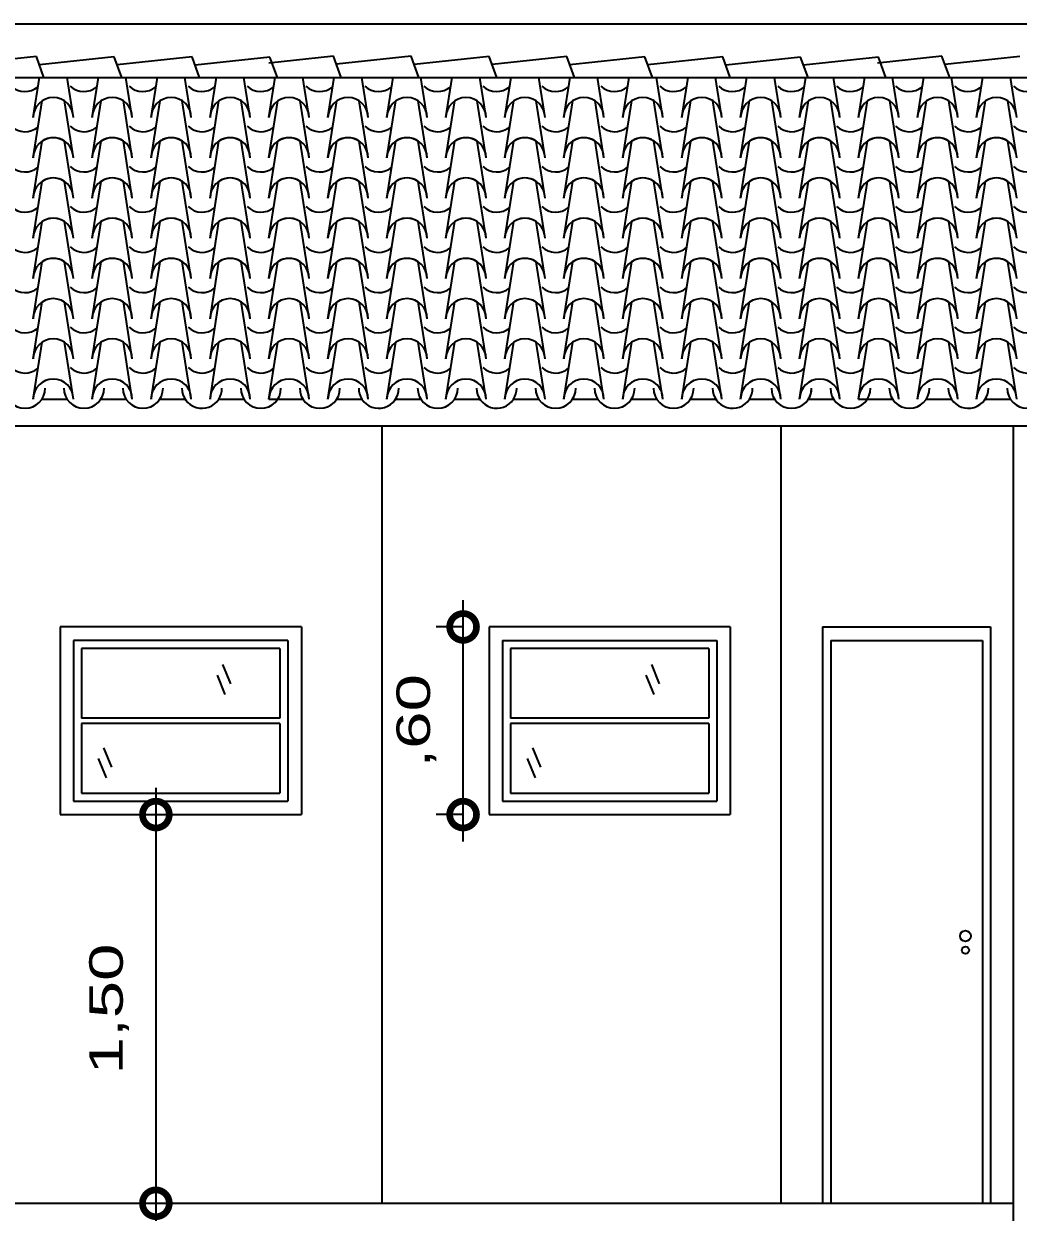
# Model space of a CAD drawing. Header units: millimetres. Extents: x 237 to 339, y 16 to 52.
# Drawn here: x 270.389 to 274.098, y 18.151 to 22.585 of the extents above; entities that cross this region are included whole.
import ezdxf

# ---------------------------------------------------------------- set-up
doc = ezdxf.new("R2010")
doc.units = ezdxf.units.MM
doc.header["$LTSCALE"] = 0.6
doc.header["$MEASUREMENT"] = 0
doc.layers.get('DEFPOINTS').update_dxf_attribs({"color": 253})
for name, color, linetype in [('01', 1, 'Continuous'), ('AR-ALV', 5, 'Continuous'), ('AR-ALV-BXA', 1, 'Continuous'), ('COBERTURA', 32, 'Continuous')]:
    doc.layers.add(name, color=color, linetype=linetype)
doc.styles.add('stylUS BT', font='stylu.ttf', dxfattribs={"width": 1.5})
doc.dimstyles.new('ARQ_100 1', dxfattribs={"dimtxt": 0.125, "dimasz": 0.2, "dimexe": 0.1, "dimexo": 0.1, "dimgap": 0.1, "dimtad": 1, "dimzin": 6, "dimtxsty": 'stylUS BT', "dimblk1": 'DOTSMALL', "dimblk2": 'DOTSMALL', "dimsah": 1, "dimcen": 0.09, "dimdle": 0.1, "dimclrd": 256, "dimclre": 256, "dimclrt": 2, "dimaunit": 1, "dimadec": 0, "dimazin": 0, "dimtfac": 1, "dimtmove": 2, "dimatfit": 3, "dimldrblk": 'OPEN30', "dimfxl": 1, "dimtolj": 1, "dimtzin": 0, "dimarcsym": 0})

# ---------------------------------------------------------------- blocks, each defined once
blk = doc.blocks.new('_DOTSMALL')
at = {"color": 0, "linetype": 'ByBlock', "const_width": 0.5}
blk.add_lwpolyline([(-0.0625, 0, 1), (0.0625, 0, 1)], format="xyb", close=True, dxfattribs=at)
blk = doc.blocks.new('*D61')
at = {"layer": '01', "lineweight": -2}
for p, q in [((270.8813, 19.7347), (270.8813, 18.0847)), ((270.6239, 19.6347), (270.9813, 19.6347)), ((270.6239, 18.1847), (270.9813, 18.1847))]:
    blk.add_line(p, q, dxfattribs=at)
at = {"layer": 'DEFPOINTS', "color": 0}
for p in [(270.5239, 19.6347), (270.5239, 18.1847), (270.8813, 18.1847)]:
    blk.add_point(p, dxfattribs=at)
at = {"layer": '01', "lineweight": -2, "xscale": 0.2, "yscale": 0.2, "zscale": 0.2}
for p, rotation in [((270.8813, 19.6347), 90), ((270.8813, 18.1847), 270)]:
    blk.add_blockref('_DOTSMALL', p, dxfattribs=dict(at, rotation=rotation))
at = {"layer": '01', "color": 2, "insert": (270.707, 18.9097), "char_height": 0.125, "attachment_point": 5, "rotation": 90, "style": 'stylUS BT'}
blk.add_mtext('\\A1;1,50', dxfattribs=at)
blk = doc.blocks.new('_Open30')
at = {"layer": 'AR-ALV', "color": 0, "lineweight": -2}
for p, q in [((-1, 0.268), (0, 0)), ((0, 0), (-1, -0.268)), ((0, 0), (-1, 0))]:
    blk.add_line(p, q, dxfattribs=at)
blk = doc.blocks.new('*D64')
at = {"layer": '01', "lineweight": -2}
for p, q in [((272.0272, 19.5347), (272.0272, 20.4347)), ((272.0239, 20.3347), (271.9272, 20.3347)), ((272.0239, 19.6347), (271.9272, 19.6347))]:
    blk.add_line(p, q, dxfattribs=at)
at = {"layer": 'DEFPOINTS', "color": 0}
for p in [(272.0272, 20.3347), (272.1239, 20.3347), (272.1239, 19.6347)]:
    blk.add_point(p, dxfattribs=at)
at = {"layer": '01', "lineweight": -2, "xscale": 0.2, "yscale": 0.2, "zscale": 0.2}
for p, rotation in [((272.0272, 20.3347), 90), ((272.0272, 19.6347), 270)]:
    blk.add_blockref('_DOTSMALL', p, dxfattribs=dict(at, rotation=rotation))
at = {"layer": '01', "color": 2, "insert": (271.853, 19.9847), "char_height": 0.125, "attachment_point": 5, "rotation": 90, "style": 'stylUS BT'}
blk.add_mtext('\\A1;,60', dxfattribs=at)

msp = doc.modelspace()

# ---------------------------------------------------------------- linework, layer by layer
at = {"layer": 'AR-ALV-BXA', "lineweight": -3}
for p, q in [((269.3239, 22.5847), (276.6739, 22.5847)), ((269.3239, 22.3845), (276.6739, 22.3845)), ((270.4561, 21.1845), (270.5502, 21.1845)), ((270.676, 21.1845), (270.7701, 21.1845)), ((270.8959, 21.1845), (270.99, 21.1845)), ((271.1158, 21.1845), (271.21, 21.1845)), ((271.3031, 21.1845), (271.4299, 21.1845)), ((271.5557, 21.1845), (271.6498, 21.1845)), ((271.7756, 21.1845), (271.8697, 21.1845)), ((271.9955, 21.1845), (272.0896, 21.1845)), ((272.2154, 21.1845), (272.3095, 21.1845)), ((272.4353, 21.1845), (272.5294, 21.1845)), ((272.6552, 21.1845), (272.7493, 21.1845)), ((272.8751, 21.1845), (272.9692, 21.1845)), ((273.095, 21.1845), (273.1892, 21.1845)), ((273.315, 21.1845), (273.4091, 21.1845)), ((273.5023, 21.1845), (273.629, 21.1845)), ((273.7548, 21.1845), (273.8489, 21.1845)), ((273.9747, 21.1845), (274.0688, 21.1845)), ((269.3239, 21.0845), (276.6739, 21.0845)), ((271.7239, 21.0845), (271.7239, 18.1847)), ((273.2118, 21.0845), (273.2118, 18.1847)), ((274.0787, 21.0845), (274.0787, 18.0847)), ((271.4239, 20.3347), (270.5239, 20.3347)), ((270.5239, 20.3347), (270.5239, 19.6347)), ((271.4239, 20.3347), (271.4239, 19.6347)), ((273.0239, 20.3347), (272.1239, 20.3347)), ((272.1239, 20.3347), (272.1239, 19.6347)), ((273.0239, 20.3347), (273.0239, 19.6347)), ((273.3683, 20.3347), (273.3683, 18.1847)), ((273.3683, 20.3347), (273.994, 20.3347)), ((273.994, 20.3347), (273.994, 18.1847)), ((270.5739, 20.2847), (270.5739, 19.6847)), ((271.3739, 20.2847), (270.5739, 20.2847)), ((271.3739, 20.2847), (271.3739, 19.6847)), ((272.1739, 20.2847), (272.9739, 20.2847)), ((272.1739, 20.2847), (272.1739, 19.6847)), ((272.9739, 20.2847), (272.9739, 19.6847)), ((273.3983, 20.2847), (273.3983, 18.1847)), ((273.3983, 20.2847), (273.964, 20.2847)), ((273.964, 20.2847), (273.964, 18.1847)), ((271.3439, 20.2547), (270.6039, 20.2547)), ((270.6039, 20.2547), (270.6039, 19.9947)), ((271.3439, 20.2547), (271.3439, 19.9947)), ((272.9439, 20.2547), (272.2039, 20.2547)), ((272.2039, 20.2547), (272.2039, 19.9947)), ((272.9439, 20.2547), (272.9439, 19.9947)), ((271.1294, 20.1949), (271.1591, 20.1229)), ((272.7294, 20.1949), (272.7591, 20.1229)), ((271.1093, 20.1547), (271.139, 20.0827)), ((272.7093, 20.1547), (272.739, 20.0827)), ((271.3439, 19.9947), (270.6039, 19.9947)), ((272.9439, 19.9947), (272.2039, 19.9947)), ((271.3439, 19.9747), (270.6039, 19.9747)), ((270.6039, 19.9747), (270.6039, 19.7147)), ((271.3439, 19.9747), (271.3439, 19.7147)), ((272.9439, 19.9747), (272.2039, 19.9747)), ((272.2039, 19.9747), (272.2039, 19.7147)), ((272.9439, 19.9747), (272.9439, 19.7147)), ((270.6862, 19.8836), (270.7159, 19.8116)), ((272.2862, 19.8836), (272.3159, 19.8116)), ((270.6661, 19.8435), (270.6958, 19.7715)), ((272.2661, 19.8435), (272.2958, 19.7715)), ((270.5739, 19.6847), (271.3739, 19.6847)), ((270.6039, 19.7147), (271.3439, 19.7147)), ((272.1739, 19.6847), (272.9739, 19.6847)), ((272.2039, 19.7147), (272.9439, 19.7147)), ((270.5239, 19.6347), (271.4239, 19.6347)), ((272.1239, 19.6347), (273.0239, 19.6347)), ((269.3239, 18.1847), (274.0787, 18.1847))]:
    msp.add_line(p, q, dxfattribs=at)
for centre, radius in [((273.9008, 19.1818), 0.02), ((273.9008, 19.129), 0.0134)]:
    msp.add_circle(centre, radius, dxfattribs=at)
at = {"layer": 'COBERTURA', "lineweight": -3}
for p, q in [((270.4355, 22.4622), (270.1561, 22.4325)), ((270.4639, 22.3845), (270.4355, 22.4622)), ((270.7259, 22.4616), (270.4466, 22.4319)), ((270.7542, 22.3845), (270.7259, 22.4616)), ((271.0164, 22.4611), (270.737, 22.4314)), ((271.0444, 22.3845), (271.0164, 22.4611)), ((271.3068, 22.4605), (271.0274, 22.4308)), ((271.5434, 22.4638), (271.3031, 22.4383)), ((271.3346, 22.3845), (271.3068, 22.4605)), ((271.5725, 22.3845), (271.5434, 22.4638)), ((271.8338, 22.4633), (271.5545, 22.4336)), ((271.8627, 22.3845), (271.8338, 22.4633)), ((272.1243, 22.4627), (271.8449, 22.433)), ((272.1529, 22.3845), (272.1243, 22.4627)), ((272.4147, 22.4622), (272.1353, 22.4325)), ((272.4431, 22.3845), (272.4147, 22.4622)), ((272.7051, 22.4616), (272.4258, 22.4319)), ((272.7334, 22.3845), (272.7051, 22.4616)), ((272.9956, 22.4611), (272.7162, 22.4314)), ((273.0236, 22.3845), (272.9956, 22.4611)), ((273.286, 22.4605), (273.0066, 22.4308)), ((273.3138, 22.3845), (273.286, 22.4605)), ((273.5764, 22.46), (273.2971, 22.4303)), ((273.813, 22.4633), (273.5728, 22.4377)), ((273.6043, 22.3839), (273.5764, 22.46)), ((273.8421, 22.3839), (273.813, 22.4633)), ((274.1035, 22.4627), (273.8241, 22.433)), ((270.4595, 22.3966), (270.4595, 22.3966)), ((270.75, 22.396), (270.75, 22.396)), ((271.0404, 22.3955), (271.0404, 22.3955)), ((271.3308, 22.3949), (271.3308, 22.3949)), ((271.5674, 22.3982), (271.5674, 22.3982)), ((271.8579, 22.3977), (271.8579, 22.3977)), ((272.1483, 22.3971), (272.1483, 22.3971)), ((272.4387, 22.3966), (272.4387, 22.3966)), ((272.7292, 22.396), (272.7292, 22.396)), ((273.0196, 22.3955), (273.0196, 22.3955)), ((273.31, 22.3949), (273.31, 22.3949)), ((273.6005, 22.3944), (273.6005, 22.3944)), ((273.8371, 22.3977), (273.8371, 22.3977)), ((270.4235, 22.2345), (270.4471, 22.3845)), ((270.5735, 22.2345), (270.5499, 22.3845)), ((270.6434, 22.2345), (270.667, 22.3845)), ((270.7934, 22.2345), (270.7698, 22.3845)), ((270.8633, 22.2345), (270.8869, 22.3845)), ((271.0133, 22.2345), (270.9897, 22.3845)), ((271.0832, 22.2345), (271.1068, 22.3845)), ((271.2332, 22.2345), (271.2096, 22.3845)), ((271.3031, 22.2345), (271.3268, 22.3845)), ((271.3031, 22.2345), (271.3268, 22.3845)), ((271.4531, 22.2345), (271.4295, 22.3845)), ((271.5231, 22.2345), (271.5467, 22.3845)), ((271.6731, 22.2345), (271.6494, 22.3845)), ((271.743, 22.2345), (271.7666, 22.3845)), ((271.893, 22.2345), (271.8694, 22.3845)), ((271.9629, 22.2345), (271.9865, 22.3845)), ((272.1129, 22.2345), (272.0893, 22.3845)), ((272.1828, 22.2345), (272.2064, 22.3845)), ((272.3328, 22.2345), (272.3092, 22.3845)), ((272.4027, 22.2345), (272.4263, 22.3845)), ((272.5527, 22.2345), (272.5291, 22.3845)), ((272.6226, 22.2345), (272.6462, 22.3845)), ((272.7726, 22.2345), (272.749, 22.3845)), ((272.8425, 22.2345), (272.8661, 22.3845)), ((272.9925, 22.2345), (272.9689, 22.3845)), ((273.0624, 22.2345), (273.086, 22.3845)), ((273.2124, 22.2345), (273.1888, 22.3845)), ((273.2823, 22.2345), (273.306, 22.3845)), ((273.2823, 22.2345), (273.306, 22.3845)), ((273.4323, 22.2345), (273.4087, 22.3845)), ((273.5023, 22.2345), (273.5259, 22.3845)), ((273.5023, 22.2345), (273.5259, 22.3845)), ((273.6523, 22.2345), (273.6286, 22.3845)), ((273.7222, 22.2345), (273.7458, 22.3845)), ((273.8722, 22.2345), (273.8486, 22.3845)), ((273.9421, 22.2345), (273.9657, 22.3845)), ((274.0921, 22.2345), (274.0685, 22.3845)), ((270.4235, 22.0845), (270.4569, 22.2969)), ((270.5735, 22.0845), (270.5401, 22.2969)), ((270.6434, 22.0845), (270.6768, 22.2969)), ((270.7934, 22.0845), (270.76, 22.2969)), ((270.8633, 22.0845), (270.8968, 22.2969)), ((271.0133, 22.0845), (270.9799, 22.2969)), ((271.0832, 22.0845), (271.1167, 22.2969)), ((271.2332, 22.0845), (271.1998, 22.2969)), ((271.3031, 22.0845), (271.3366, 22.2969)), ((271.3031, 22.0845), (271.3366, 22.2969)), ((271.4531, 22.0845), (271.4197, 22.2969)), ((271.5231, 22.0845), (271.5565, 22.2969)), ((271.6731, 22.0845), (271.6396, 22.2969)), ((271.743, 22.0845), (271.7764, 22.2969)), ((271.893, 22.0845), (271.8595, 22.2969)), ((271.9629, 22.0845), (271.9963, 22.2969)), ((272.1129, 22.0845), (272.0794, 22.2969)), ((272.1828, 22.0845), (272.2162, 22.2969)), ((272.3328, 22.0845), (272.2994, 22.2969)), ((272.4027, 22.0845), (272.4361, 22.2969)), ((272.5527, 22.0845), (272.5193, 22.2969)), ((272.6226, 22.0845), (272.656, 22.2969)), ((272.7726, 22.0845), (272.7392, 22.2969)), ((272.8425, 22.0845), (272.876, 22.2969)), ((272.9925, 22.0845), (272.9591, 22.2969)), ((273.0624, 22.0845), (273.0959, 22.2969)), ((273.2124, 22.0845), (273.179, 22.2969)), ((273.2823, 22.0845), (273.3158, 22.2969)), ((273.2823, 22.0845), (273.3158, 22.2969)), ((273.4323, 22.0845), (273.3989, 22.2969)), ((273.5023, 22.0845), (273.5357, 22.2969)), ((273.5023, 22.0845), (273.5357, 22.2969)), ((273.6523, 22.0845), (273.6188, 22.2969)), ((273.7222, 22.0845), (273.7556, 22.2969)), ((273.8722, 22.0845), (273.8387, 22.2969)), ((273.9421, 22.0845), (273.9755, 22.2969)), ((274.0921, 22.0845), (274.0586, 22.2969)), ((270.4235, 21.9345), (270.4569, 22.1469)), ((270.5735, 21.9345), (270.5401, 22.1469)), ((270.6434, 21.9345), (270.6768, 22.1469)), ((270.7934, 21.9345), (270.76, 22.1469)), ((270.8633, 21.9345), (270.8968, 22.1469)), ((271.0133, 21.9345), (270.9799, 22.1469)), ((271.0832, 21.9345), (271.1167, 22.1469)), ((271.2332, 21.9345), (271.1998, 22.1469)), ((271.3031, 21.9345), (271.3366, 22.1469)), ((271.3031, 21.9345), (271.3366, 22.1469)), ((271.4531, 21.9345), (271.4197, 22.1469)), ((271.5231, 21.9345), (271.5565, 22.1469)), ((271.6731, 21.9345), (271.6396, 22.1469)), ((271.743, 21.9345), (271.7764, 22.1469)), ((271.893, 21.9345), (271.8595, 22.1469)), ((271.9629, 21.9345), (271.9963, 22.1469)), ((272.1129, 21.9345), (272.0794, 22.1469)), ((272.1828, 21.9345), (272.2162, 22.1469)), ((272.3328, 21.9345), (272.2994, 22.1469)), ((272.4027, 21.9345), (272.4361, 22.1469)), ((272.5527, 21.9345), (272.5193, 22.1469)), ((272.6226, 21.9345), (272.656, 22.1469)), ((272.7726, 21.9345), (272.7392, 22.1469)), ((272.8425, 21.9345), (272.876, 22.1469)), ((272.9925, 21.9345), (272.9591, 22.1469)), ((273.0624, 21.9345), (273.0959, 22.1469)), ((273.2124, 21.9345), (273.179, 22.1469)), ((273.2823, 21.9345), (273.3158, 22.1469)), ((273.2823, 21.9345), (273.3158, 22.1469)), ((273.4323, 21.9345), (273.3989, 22.1469)), ((273.5023, 21.9345), (273.5357, 22.1469)), ((273.5023, 21.9345), (273.5357, 22.1469)), ((273.6523, 21.9345), (273.6188, 22.1469)), ((273.7222, 21.9345), (273.7556, 22.1469)), ((273.8722, 21.9345), (273.8387, 22.1469)), ((273.9421, 21.9345), (273.9755, 22.1469)), ((274.0921, 21.9345), (274.0586, 22.1469)), ((270.4235, 21.7845), (270.4569, 21.9969)), ((270.5735, 21.7845), (270.5401, 21.9969)), ((270.6434, 21.7845), (270.6768, 21.9969)), ((270.7934, 21.7845), (270.76, 21.9969)), ((270.8633, 21.7845), (270.8968, 21.9969)), ((271.0133, 21.7845), (270.9799, 21.9969)), ((271.0832, 21.7845), (271.1167, 21.9969)), ((271.2332, 21.7845), (271.1998, 21.9969)), ((271.3031, 21.7845), (271.3366, 21.9969)), ((271.3031, 21.7845), (271.3366, 21.9969)), ((271.4531, 21.7845), (271.4197, 21.9969)), ((271.5231, 21.7845), (271.5565, 21.9969)), ((271.6731, 21.7845), (271.6396, 21.9969)), ((271.743, 21.7845), (271.7764, 21.9969)), ((271.893, 21.7845), (271.8595, 21.9969)), ((271.9629, 21.7845), (271.9963, 21.9969)), ((272.1129, 21.7845), (272.0794, 21.9969)), ((272.1828, 21.7845), (272.2162, 21.9969)), ((272.3328, 21.7845), (272.2994, 21.9969)), ((272.4027, 21.7845), (272.4361, 21.9969)), ((272.5527, 21.7845), (272.5193, 21.9969)), ((272.6226, 21.7845), (272.656, 21.9969)), ((272.7726, 21.7845), (272.7392, 21.9969)), ((272.8425, 21.7845), (272.876, 21.9969)), ((272.9925, 21.7845), (272.9591, 21.9969)), ((273.0624, 21.7845), (273.0959, 21.9969)), ((273.2124, 21.7845), (273.179, 21.9969)), ((273.2823, 21.7845), (273.3158, 21.9969)), ((273.2823, 21.7845), (273.3158, 21.9969)), ((273.4323, 21.7845), (273.3989, 21.9969)), ((273.5023, 21.7845), (273.5357, 21.9969)), ((273.5023, 21.7845), (273.5357, 21.9969)), ((273.6523, 21.7845), (273.6188, 21.9969)), ((273.7222, 21.7845), (273.7556, 21.9969)), ((273.8722, 21.7845), (273.8387, 21.9969)), ((273.9421, 21.7845), (273.9755, 21.9969)), ((274.0921, 21.7845), (274.0586, 21.9969)), ((270.4235, 21.6345), (270.4569, 21.8469)), ((270.5735, 21.6345), (270.5401, 21.8469)), ((270.6434, 21.6345), (270.6768, 21.8469)), ((270.7934, 21.6345), (270.76, 21.8469)), ((270.8633, 21.6345), (270.8968, 21.8469)), ((271.0133, 21.6345), (270.9799, 21.8469)), ((271.0832, 21.6345), (271.1167, 21.8469)), ((271.2332, 21.6345), (271.1998, 21.8469)), ((271.3031, 21.6345), (271.3366, 21.8469)), ((271.3031, 21.6345), (271.3366, 21.8469)), ((271.4531, 21.6345), (271.4197, 21.8469)), ((271.5231, 21.6345), (271.5565, 21.8469)), ((271.6731, 21.6345), (271.6396, 21.8469)), ((271.743, 21.6345), (271.7764, 21.8469)), ((271.893, 21.6345), (271.8595, 21.8469)), ((271.9629, 21.6345), (271.9963, 21.8469)), ((272.1129, 21.6345), (272.0794, 21.8469)), ((272.1828, 21.6345), (272.2162, 21.8469)), ((272.3328, 21.6345), (272.2994, 21.8469)), ((272.4027, 21.6345), (272.4361, 21.8469)), ((272.5527, 21.6345), (272.5193, 21.8469)), ((272.6226, 21.6345), (272.656, 21.8469)), ((272.7726, 21.6345), (272.7392, 21.8469)), ((272.8425, 21.6345), (272.876, 21.8469)), ((272.9925, 21.6345), (272.9591, 21.8469)), ((273.0624, 21.6345), (273.0959, 21.8469)), ((273.2124, 21.6345), (273.179, 21.8469)), ((273.2823, 21.6345), (273.3158, 21.8469)), ((273.2823, 21.6345), (273.3158, 21.8469)), ((273.4323, 21.6345), (273.3989, 21.8469)), ((273.5023, 21.6345), (273.5357, 21.8469)), ((273.5023, 21.6345), (273.5357, 21.8469)), ((273.6523, 21.6345), (273.6188, 21.8469)), ((273.7222, 21.6345), (273.7556, 21.8469)), ((273.8722, 21.6345), (273.8387, 21.8469)), ((273.9421, 21.6345), (273.9755, 21.8469)), ((274.0921, 21.6345), (274.0586, 21.8469)), ((270.4235, 21.4845), (270.4569, 21.6969)), ((270.5735, 21.4845), (270.5401, 21.6969)), ((270.6434, 21.4845), (270.6768, 21.6969)), ((270.7934, 21.4845), (270.76, 21.6969)), ((270.8633, 21.4845), (270.8968, 21.6969)), ((271.0133, 21.4845), (270.9799, 21.6969)), ((271.0832, 21.4845), (271.1167, 21.6969)), ((271.2332, 21.4845), (271.1998, 21.6969)), ((271.3031, 21.4845), (271.3366, 21.6969)), ((271.3031, 21.4845), (271.3366, 21.6969)), ((271.4531, 21.4845), (271.4197, 21.6969)), ((271.5231, 21.4845), (271.5565, 21.6969)), ((271.6731, 21.4845), (271.6396, 21.6969)), ((271.743, 21.4845), (271.7764, 21.6969)), ((271.893, 21.4845), (271.8595, 21.6969)), ((271.9629, 21.4845), (271.9963, 21.6969)), ((272.1129, 21.4845), (272.0794, 21.6969)), ((272.1828, 21.4845), (272.2162, 21.6969)), ((272.3328, 21.4845), (272.2994, 21.6969)), ((272.4027, 21.4845), (272.4361, 21.6969)), ((272.5527, 21.4845), (272.5193, 21.6969)), ((272.6226, 21.4845), (272.656, 21.6969)), ((272.7726, 21.4845), (272.7392, 21.6969)), ((272.8425, 21.4845), (272.876, 21.6969)), ((272.9925, 21.4845), (272.9591, 21.6969)), ((273.0624, 21.4845), (273.0959, 21.6969)), ((273.2124, 21.4845), (273.179, 21.6969)), ((273.2823, 21.4845), (273.3158, 21.6969)), ((273.2823, 21.4845), (273.3158, 21.6969)), ((273.4323, 21.4845), (273.3989, 21.6969)), ((273.5023, 21.4845), (273.5357, 21.6969)), ((273.5023, 21.4845), (273.5357, 21.6969)), ((273.6523, 21.4845), (273.6188, 21.6969)), ((273.7222, 21.4845), (273.7556, 21.6969)), ((273.8722, 21.4845), (273.8387, 21.6969)), ((273.9421, 21.4845), (273.9755, 21.6969)), ((274.0921, 21.4845), (274.0586, 21.6969)), ((270.4235, 21.3345), (270.4569, 21.5469)), ((270.5735, 21.3345), (270.5401, 21.5469)), ((270.6434, 21.3345), (270.6768, 21.5469)), ((270.7934, 21.3345), (270.76, 21.5469)), ((270.8633, 21.3345), (270.8968, 21.5469)), ((271.0133, 21.3345), (270.9799, 21.5469)), ((271.0832, 21.3345), (271.1167, 21.5469)), ((271.2332, 21.3345), (271.1998, 21.5469)), ((271.3031, 21.3345), (271.3366, 21.5469)), ((271.3031, 21.3345), (271.3366, 21.5469)), ((271.4531, 21.3345), (271.4197, 21.5469)), ((271.5231, 21.3345), (271.5565, 21.5469)), ((271.6731, 21.3345), (271.6396, 21.5469)), ((271.743, 21.3345), (271.7764, 21.5469)), ((271.893, 21.3345), (271.8595, 21.5469)), ((271.9629, 21.3345), (271.9963, 21.5469)), ((272.1129, 21.3345), (272.0794, 21.5469)), ((272.1828, 21.3345), (272.2162, 21.5469)), ((272.3328, 21.3345), (272.2994, 21.5469)), ((272.4027, 21.3345), (272.4361, 21.5469)), ((272.5527, 21.3345), (272.5193, 21.5469)), ((272.6226, 21.3345), (272.656, 21.5469)), ((272.7726, 21.3345), (272.7392, 21.5469)), ((272.8425, 21.3345), (272.876, 21.5469)), ((272.9925, 21.3345), (272.9591, 21.5469)), ((273.0624, 21.3345), (273.0959, 21.5469)), ((273.2124, 21.3345), (273.179, 21.5469)), ((273.2823, 21.3345), (273.3158, 21.5469)), ((273.2823, 21.3345), (273.3158, 21.5469)), ((273.4323, 21.3345), (273.3989, 21.5469)), ((273.5023, 21.3345), (273.5357, 21.5469)), ((273.5023, 21.3345), (273.5357, 21.5469)), ((273.6523, 21.3345), (273.6188, 21.5469)), ((273.7222, 21.3345), (273.7556, 21.5469)), ((273.8722, 21.3345), (273.8387, 21.5469)), ((273.9421, 21.3345), (273.9755, 21.5469)), ((274.0921, 21.3345), (274.0586, 21.5469)), ((270.4235, 21.1845), (270.4569, 21.3969)), ((270.5735, 21.1845), (270.5401, 21.3969)), ((270.6434, 21.1845), (270.6768, 21.3969)), ((270.7934, 21.1845), (270.76, 21.3969)), ((270.8633, 21.1845), (270.8968, 21.3969)), ((271.0133, 21.1845), (270.9799, 21.3969)), ((271.0832, 21.1845), (271.1167, 21.3969)), ((271.2332, 21.1845), (271.1998, 21.3969)), ((271.3031, 21.1845), (271.3366, 21.3969)), ((271.3031, 21.1845), (271.3366, 21.3969)), ((271.4531, 21.1845), (271.4197, 21.3969)), ((271.5231, 21.1845), (271.5565, 21.3969)), ((271.6731, 21.1845), (271.6396, 21.3969)), ((271.743, 21.1845), (271.7764, 21.3969)), ((271.893, 21.1845), (271.8595, 21.3969)), ((271.9629, 21.1845), (271.9963, 21.3969)), ((272.1129, 21.1845), (272.0794, 21.3969)), ((272.1828, 21.1845), (272.2162, 21.3969)), ((272.3328, 21.1845), (272.2994, 21.3969)), ((272.4027, 21.1845), (272.4361, 21.3969)), ((272.5527, 21.1845), (272.5193, 21.3969)), ((272.6226, 21.1845), (272.656, 21.3969)), ((272.7726, 21.1845), (272.7392, 21.3969)), ((272.8425, 21.1845), (272.876, 21.3969)), ((272.9925, 21.1845), (272.9591, 21.3969)), ((273.0624, 21.1845), (273.0959, 21.3969)), ((273.2124, 21.1845), (273.179, 21.3969)), ((273.2823, 21.1845), (273.3158, 21.3969)), ((273.2823, 21.1845), (273.3158, 21.3969)), ((273.4323, 21.1845), (273.3989, 21.3969)), ((273.5023, 21.1845), (273.5357, 21.3969)), ((273.5023, 21.1845), (273.5357, 21.3969)), ((273.6523, 21.1845), (273.6188, 21.3969)), ((273.7222, 21.1845), (273.7556, 21.3969)), ((273.8722, 21.1845), (273.8387, 21.3969)), ((273.9421, 21.1845), (273.9755, 21.3969)), ((274.0921, 21.1845), (274.0586, 21.3969))]:
    msp.add_line(p, q, dxfattribs=at)
for centre, start, end in [((270.3932, 22.4069), 226.5369, 310.2081), ((270.6131, 22.4069), 226.5369, 310.2081), ((270.833, 22.4069), 226.5369, 310.2081), ((271.0529, 22.4069), 226.5369, 310.2081), ((271.2729, 22.4069), 226.5369, 310.2081), ((271.4928, 22.4069), 226.5369, 310.2081), ((271.7127, 22.4069), 226.5369, 310.2081), ((271.9326, 22.4069), 226.5369, 310.2081), ((272.1525, 22.4069), 226.5369, 310.2081), ((272.3724, 22.4069), 226.5369, 310.2081), ((272.5923, 22.4069), 226.5369, 310.2081), ((272.8122, 22.4069), 226.5369, 310.2081), ((273.0321, 22.4069), 226.5369, 310.2081), ((273.2521, 22.4069), 226.5369, 310.2081), ((273.472, 22.4069), 226.5369, 310.2081), ((273.6919, 22.4069), 226.5369, 310.2081), ((273.9118, 22.4069), 226.5369, 310.2081), ((274.1317, 22.4069), 226.5369, 310.2081), ((270.4985, 22.2345), 0, 180), ((270.7184, 22.2345), 0, 180), ((270.9383, 22.2345), 0, 180), ((271.1582, 22.2345), 0, 180), ((271.3781, 22.2345), 0, 180), ((271.5981, 22.2345), 0, 180), ((271.818, 22.2345), 0, 180), ((272.0379, 22.2345), 0, 180), ((272.2578, 22.2345), 0, 180), ((272.4777, 22.2345), 0, 180), ((272.6976, 22.2345), 0, 180), ((272.9175, 22.2345), 0, 180), ((273.1374, 22.2345), 0, 180), ((273.3573, 22.2345), 0, 180), ((273.5773, 22.2345), 0, 180), ((273.7972, 22.2345), 0, 180), ((274.0171, 22.2345), 0, 180), ((270.3932, 22.2569), 226.5369, 310.2081), ((270.6131, 22.2569), 226.5369, 310.2081), ((270.833, 22.2569), 226.5369, 310.2081), ((271.0529, 22.2569), 226.5369, 310.2081), ((271.2729, 22.2569), 226.5369, 310.2081), ((271.4928, 22.2569), 226.5369, 310.2081), ((271.7127, 22.2569), 226.5369, 310.2081), ((271.9326, 22.2569), 226.5369, 310.2081), ((272.1525, 22.2569), 226.5369, 310.2081), ((272.3724, 22.2569), 226.5369, 310.2081), ((272.5923, 22.2569), 226.5369, 310.2081), ((272.8122, 22.2569), 226.5369, 310.2081), ((273.0321, 22.2569), 226.5369, 310.2081), ((273.2521, 22.2569), 226.5369, 310.2081), ((273.472, 22.2569), 226.5369, 310.2081), ((273.6919, 22.2569), 226.5369, 310.2081), ((273.9118, 22.2569), 226.5369, 310.2081), ((274.1317, 22.2569), 226.5369, 310.2081), ((270.4985, 22.0845), 0, 180), ((270.4985, 22.0845), 56.343, 123.657), ((270.7184, 22.0845), 0, 180), ((270.7184, 22.0845), 56.343, 123.657), ((270.9383, 22.0845), 0, 180), ((270.9383, 22.0845), 56.343, 123.657), ((271.1582, 22.0845), 0, 180), ((271.1582, 22.0845), 56.343, 123.657), ((271.3781, 22.0845), 0, 180), ((271.3781, 22.0845), 56.343, 123.657), ((271.5981, 22.0845), 0, 180), ((271.5981, 22.0845), 56.343, 123.657), ((271.818, 22.0845), 0, 180), ((271.818, 22.0845), 56.343, 123.657), ((272.0379, 22.0845), 0, 180), ((272.0379, 22.0845), 56.343, 123.657), ((272.2578, 22.0845), 0, 180), ((272.2578, 22.0845), 56.343, 123.657), ((272.4777, 22.0845), 0, 180), ((272.4777, 22.0845), 56.343, 123.657), ((272.6976, 22.0845), 0, 180), ((272.6976, 22.0845), 56.343, 123.657), ((272.9175, 22.0845), 0, 180), ((272.9175, 22.0845), 56.343, 123.657), ((273.1374, 22.0845), 0, 180), ((273.1374, 22.0845), 56.343, 123.657), ((273.3573, 22.0845), 0, 180), ((273.3573, 22.0845), 56.343, 123.657), ((273.5773, 22.0845), 0, 180), ((273.5773, 22.0845), 56.343, 123.657), ((273.7972, 22.0845), 0, 180), ((273.7972, 22.0845), 56.343, 123.657), ((274.0171, 22.0845), 0, 180), ((274.0171, 22.0845), 56.343, 123.657), ((270.3932, 22.1069), 226.5369, 310.2081), ((270.6131, 22.1069), 226.5369, 310.2081), ((270.833, 22.1069), 226.5369, 310.2081), ((271.0529, 22.1069), 226.5369, 310.2081), ((271.2729, 22.1069), 226.5369, 310.2081), ((271.4928, 22.1069), 226.5369, 310.2081), ((271.7127, 22.1069), 226.5369, 310.2081), ((271.9326, 22.1069), 226.5369, 310.2081), ((272.1525, 22.1069), 226.5369, 310.2081), ((272.3724, 22.1069), 226.5369, 310.2081), ((272.5923, 22.1069), 226.5369, 310.2081), ((272.8122, 22.1069), 226.5369, 310.2081), ((273.0321, 22.1069), 226.5369, 310.2081), ((273.2521, 22.1069), 226.5369, 310.2081), ((273.472, 22.1069), 226.5369, 310.2081), ((273.6919, 22.1069), 226.5369, 310.2081), ((273.9118, 22.1069), 226.5369, 310.2081), ((274.1317, 22.1069), 226.5369, 310.2081), ((270.4985, 21.9345), 0, 180), ((270.4985, 21.9345), 56.343, 123.657), ((270.7184, 21.9345), 0, 180), ((270.7184, 21.9345), 56.343, 123.657), ((270.9383, 21.9345), 0, 180), ((270.9383, 21.9345), 56.343, 123.657), ((271.1582, 21.9345), 0, 180), ((271.1582, 21.9345), 56.343, 123.657), ((271.3781, 21.9345), 0, 180), ((271.3781, 21.9345), 56.343, 123.657), ((271.5981, 21.9345), 0, 180), ((271.5981, 21.9345), 56.343, 123.657), ((271.818, 21.9345), 0, 180), ((271.818, 21.9345), 56.343, 123.657), ((272.0379, 21.9345), 0, 180), ((272.0379, 21.9345), 56.343, 123.657), ((272.2578, 21.9345), 0, 180), ((272.2578, 21.9345), 56.343, 123.657), ((272.4777, 21.9345), 0, 180), ((272.4777, 21.9345), 56.343, 123.657), ((272.6976, 21.9345), 0, 180), ((272.6976, 21.9345), 56.343, 123.657), ((272.9175, 21.9345), 0, 180), ((272.9175, 21.9345), 56.343, 123.657), ((273.1374, 21.9345), 0, 180), ((273.1374, 21.9345), 56.343, 123.657), ((273.3573, 21.9345), 0, 180), ((273.3573, 21.9345), 56.343, 123.657), ((273.5773, 21.9345), 0, 180), ((273.5773, 21.9345), 56.343, 123.657), ((273.7972, 21.9345), 0, 180), ((273.7972, 21.9345), 56.343, 123.657), ((274.0171, 21.9345), 0, 180), ((274.0171, 21.9345), 56.343, 123.657), ((270.3932, 21.9569), 226.5369, 310.2081), ((270.6131, 21.9569), 226.5369, 310.2081), ((270.833, 21.9569), 226.5369, 310.2081), ((271.0529, 21.9569), 226.5369, 310.2081), ((271.2729, 21.9569), 226.5369, 310.2081), ((271.4928, 21.9569), 226.5369, 310.2081), ((271.7127, 21.9569), 226.5369, 310.2081), ((271.9326, 21.9569), 226.5369, 310.2081), ((272.1525, 21.9569), 226.5369, 310.2081), ((272.3724, 21.9569), 226.5369, 310.2081), ((272.5923, 21.9569), 226.5369, 310.2081), ((272.8122, 21.9569), 226.5369, 310.2081), ((273.0321, 21.9569), 226.5369, 310.2081), ((273.2521, 21.9569), 226.5369, 310.2081), ((273.472, 21.9569), 226.5369, 310.2081), ((273.6919, 21.9569), 226.5369, 310.2081), ((273.9118, 21.9569), 226.5369, 310.2081), ((274.1317, 21.9569), 226.5369, 310.2081), ((270.4985, 21.7845), 0, 180), ((270.4985, 21.7845), 56.343, 123.657), ((270.7184, 21.7845), 0, 180), ((270.7184, 21.7845), 56.343, 123.657), ((270.9383, 21.7845), 0, 180), ((270.9383, 21.7845), 56.343, 123.657), ((271.1582, 21.7845), 0, 180), ((271.1582, 21.7845), 56.343, 123.657), ((271.3781, 21.7845), 0, 180), ((271.3781, 21.7845), 56.343, 123.657), ((271.5981, 21.7845), 0, 180), ((271.5981, 21.7845), 56.343, 123.657), ((271.818, 21.7845), 0, 180), ((271.818, 21.7845), 56.343, 123.657), ((272.0379, 21.7845), 0, 180), ((272.0379, 21.7845), 56.343, 123.657), ((272.2578, 21.7845), 0, 180), ((272.2578, 21.7845), 56.343, 123.657), ((272.4777, 21.7845), 0, 180), ((272.4777, 21.7845), 56.343, 123.657), ((272.6976, 21.7845), 0, 180), ((272.6976, 21.7845), 56.343, 123.657), ((272.9175, 21.7845), 0, 180), ((272.9175, 21.7845), 56.343, 123.657), ((273.1374, 21.7845), 0, 180), ((273.1374, 21.7845), 56.343, 123.657), ((273.3573, 21.7845), 0, 180), ((273.3573, 21.7845), 56.343, 123.657), ((273.5773, 21.7845), 0, 180), ((273.5773, 21.7845), 56.343, 123.657), ((273.7972, 21.7845), 0, 180), ((273.7972, 21.7845), 56.343, 123.657), ((274.0171, 21.7845), 0, 180), ((274.0171, 21.7845), 56.343, 123.657), ((270.3932, 21.8069), 226.5369, 310.2081), ((270.6131, 21.8069), 226.5369, 310.2081), ((270.833, 21.8069), 226.5369, 310.2081), ((271.0529, 21.8069), 226.5369, 310.2081), ((271.2729, 21.8069), 226.5369, 310.2081), ((271.4928, 21.8069), 226.5369, 310.2081), ((271.7127, 21.8069), 226.5369, 310.2081), ((271.9326, 21.8069), 226.5369, 310.2081), ((272.1525, 21.8069), 226.5369, 310.2081), ((272.3724, 21.8069), 226.5369, 310.2081), ((272.5923, 21.8069), 226.5369, 310.2081), ((272.8122, 21.8069), 226.5369, 310.2081), ((273.0321, 21.8069), 226.5369, 310.2081), ((273.2521, 21.8069), 226.5369, 310.2081), ((273.472, 21.8069), 226.5369, 310.2081), ((273.6919, 21.8069), 226.5369, 310.2081), ((273.9118, 21.8069), 226.5369, 310.2081), ((274.1317, 21.8069), 226.5369, 310.2081), ((270.4985, 21.6345), 0, 180), ((270.4985, 21.6345), 56.343, 123.657), ((270.7184, 21.6345), 0, 180), ((270.7184, 21.6345), 56.343, 123.657), ((270.9383, 21.6345), 0, 180), ((270.9383, 21.6345), 56.343, 123.657), ((271.1582, 21.6345), 0, 180), ((271.1582, 21.6345), 56.343, 123.657), ((271.3781, 21.6345), 0, 180), ((271.3781, 21.6345), 56.343, 123.657), ((271.5981, 21.6345), 0, 180), ((271.5981, 21.6345), 56.343, 123.657), ((271.818, 21.6345), 0, 180), ((271.818, 21.6345), 56.343, 123.657), ((272.0379, 21.6345), 0, 180), ((272.0379, 21.6345), 56.343, 123.657), ((272.2578, 21.6345), 0, 180), ((272.2578, 21.6345), 56.343, 123.657), ((272.4777, 21.6345), 0, 180), ((272.4777, 21.6345), 56.343, 123.657), ((272.6976, 21.6345), 0, 180), ((272.6976, 21.6345), 56.343, 123.657), ((272.9175, 21.6345), 0, 180), ((272.9175, 21.6345), 56.343, 123.657), ((273.1374, 21.6345), 0, 180), ((273.1374, 21.6345), 56.343, 123.657), ((273.3573, 21.6345), 0, 180), ((273.3573, 21.6345), 56.343, 123.657), ((273.5773, 21.6345), 0, 180), ((273.5773, 21.6345), 56.343, 123.657), ((273.7972, 21.6345), 0, 180), ((273.7972, 21.6345), 56.343, 123.657), ((274.0171, 21.6345), 0, 180), ((274.0171, 21.6345), 56.343, 123.657), ((270.3932, 21.6569), 226.5369, 310.2081), ((270.6131, 21.6569), 226.5369, 310.2081), ((270.833, 21.6569), 226.5369, 310.2081), ((271.0529, 21.6569), 226.5369, 310.2081), ((271.2729, 21.6569), 226.5369, 310.2081), ((271.4928, 21.6569), 226.5369, 310.2081), ((271.7127, 21.6569), 226.5369, 310.2081), ((271.9326, 21.6569), 226.5369, 310.2081), ((272.1525, 21.6569), 226.5369, 310.2081), ((272.3724, 21.6569), 226.5369, 310.2081), ((272.5923, 21.6569), 226.5369, 310.2081), ((272.8122, 21.6569), 226.5369, 310.2081), ((273.0321, 21.6569), 226.5369, 310.2081), ((273.2521, 21.6569), 226.5369, 310.2081), ((273.472, 21.6569), 226.5369, 310.2081), ((273.6919, 21.6569), 226.5369, 310.2081), ((273.9118, 21.6569), 226.5369, 310.2081), ((274.1317, 21.6569), 226.5369, 310.2081), ((270.4985, 21.4845), 0, 180), ((270.7184, 21.4845), 0, 180), ((270.9383, 21.4845), 0, 180), ((271.1582, 21.4845), 0, 180), ((271.3781, 21.4845), 0, 180), ((271.5981, 21.4845), 0, 180), ((271.818, 21.4845), 0, 180), ((272.0379, 21.4845), 0, 180), ((272.2578, 21.4845), 0, 180), ((272.4777, 21.4845), 0, 180), ((272.6976, 21.4845), 0, 180), ((272.9175, 21.4845), 0, 180), ((273.1374, 21.4845), 0, 180), ((273.3573, 21.4845), 0, 180), ((273.5773, 21.4845), 0, 180), ((273.7972, 21.4845), 0, 180), ((274.0171, 21.4845), 0, 180), ((270.3932, 21.5069), 226.5369, 310.2081), ((270.6131, 21.5069), 226.5369, 310.2081), ((270.833, 21.5069), 226.5369, 310.2081), ((271.0529, 21.5069), 226.5369, 310.2081), ((271.2729, 21.5069), 226.5369, 310.2081), ((271.4928, 21.5069), 226.5369, 310.2081), ((271.7127, 21.5069), 226.5369, 310.2081), ((271.9326, 21.5069), 226.5369, 310.2081), ((272.1525, 21.5069), 226.5369, 310.2081), ((272.3724, 21.5069), 226.5369, 310.2081), ((272.5923, 21.5069), 226.5369, 310.2081), ((272.8122, 21.5069), 226.5369, 310.2081), ((273.0321, 21.5069), 226.5369, 310.2081), ((273.2521, 21.5069), 226.5369, 310.2081), ((273.472, 21.5069), 226.5369, 310.2081), ((273.6919, 21.5069), 226.5369, 310.2081), ((273.9118, 21.5069), 226.5369, 310.2081), ((274.1317, 21.5069), 226.5369, 310.2081), ((270.4985, 21.3345), 0, 180), ((270.7184, 21.3345), 0, 180), ((270.9383, 21.3345), 0, 180), ((271.1582, 21.3345), 0, 180), ((271.3781, 21.3345), 0, 180), ((271.5981, 21.3345), 0, 180), ((271.818, 21.3345), 0, 180), ((272.0379, 21.3345), 0, 180), ((272.2578, 21.3345), 0, 180), ((272.4777, 21.3345), 0, 180), ((272.6976, 21.3345), 0, 180), ((272.9175, 21.3345), 0, 180), ((273.1374, 21.3345), 0, 180), ((273.3573, 21.3345), 0, 180), ((273.5773, 21.3345), 0, 180), ((273.7972, 21.3345), 0, 180), ((274.0171, 21.3345), 0, 180), ((270.3932, 21.3569), 226.5369, 310.2081), ((270.6131, 21.3569), 226.5369, 310.2081), ((270.833, 21.3569), 226.5369, 310.2081), ((271.0529, 21.3569), 226.5369, 310.2081), ((271.2729, 21.3569), 226.5369, 310.2081), ((271.4928, 21.3569), 226.5369, 310.2081), ((271.7127, 21.3569), 226.5369, 310.2081), ((271.9326, 21.3569), 226.5369, 310.2081), ((272.1525, 21.3569), 226.5369, 310.2081), ((272.3724, 21.3569), 226.5369, 310.2081), ((272.5923, 21.3569), 226.5369, 310.2081), ((272.8122, 21.3569), 226.5369, 310.2081), ((273.0321, 21.3569), 226.5369, 310.2081), ((273.2521, 21.3569), 226.5369, 310.2081), ((273.472, 21.3569), 226.5369, 310.2081), ((273.6919, 21.3569), 226.5369, 310.2081), ((273.9118, 21.3569), 226.5369, 310.2081), ((274.1317, 21.3569), 226.5369, 310.2081), ((270.4985, 21.1845), 0, 180), ((270.7184, 21.1845), 0, 180), ((270.9383, 21.1845), 0, 180), ((271.1582, 21.1845), 0, 180), ((271.3781, 21.1845), 0, 180), ((271.5981, 21.1845), 0, 180), ((271.818, 21.1845), 0, 180), ((272.0379, 21.1845), 0, 180), ((272.2578, 21.1845), 0, 180), ((272.4777, 21.1845), 0, 180), ((272.6976, 21.1845), 0, 180), ((272.9175, 21.1845), 0, 180), ((273.1374, 21.1845), 0, 180), ((273.3573, 21.1845), 0, 180), ((273.5773, 21.1845), 0, 180), ((273.7972, 21.1845), 0, 180), ((274.0171, 21.1845), 0, 180), ((270.3932, 21.2253), 180, 0), ((270.6131, 21.2253), 180, 0), ((270.833, 21.2253), 180, 0), ((271.0529, 21.2253), 180, 326.9975), ((271.0529, 21.2253), 326.9975, 0), ((271.2729, 21.2253), 180, 0), ((271.4928, 21.2253), 180, 0), ((271.7127, 21.2253), 180, 213.0025), ((271.7127, 21.2253), 213.0025, 0), ((271.9326, 21.2253), 180, 0), ((272.1525, 21.2253), 180, 326.9975), ((272.1525, 21.2253), 326.9975, 0), ((272.3724, 21.2253), 180, 0), ((272.5923, 21.2253), 180, 0), ((272.8122, 21.2253), 180, 0), ((273.0321, 21.2253), 180, 326.9975), ((273.0321, 21.2253), 326.9975, 0), ((273.2521, 21.2253), 180, 0), ((273.2521, 21.2253), 326.9975, 0), ((273.472, 21.2253), 180, 0), ((273.6919, 21.2253), 180, 0), ((273.9118, 21.2253), 180, 213.0025), ((273.9118, 21.2253), 213.0025, 0), ((274.1317, 21.2253), 180, 0)]:
    msp.add_arc(centre, 0.075, start, end, dxfattribs=at)

# ---------------------------------------------------------------- dimensions: what is measured, and where the dimension line sits
at = {"layer": '01'}
for base, p1, p2, text, picture, middle in [((272.0272, 20.3347), (272.1239, 19.6347), (272.1239, 20.3347), ',60', '*D64', (271.853, 19.9847)), ((270.8813, 18.1847), (270.5239, 19.6347), (270.5239, 18.1847), '1,50', '*D61', (270.707, 18.9097))]:
    dim = msp.add_linear_dim(base=base, p1=p1, p2=p2, angle=90, text=text, dimstyle='ARQ_100 1', dxfattribs=at)
    dim.commit()
    dim.dimension.update_dxf_attribs({"geometry": picture, "text_midpoint": middle})

doc.saveas('drawing.dxf')
